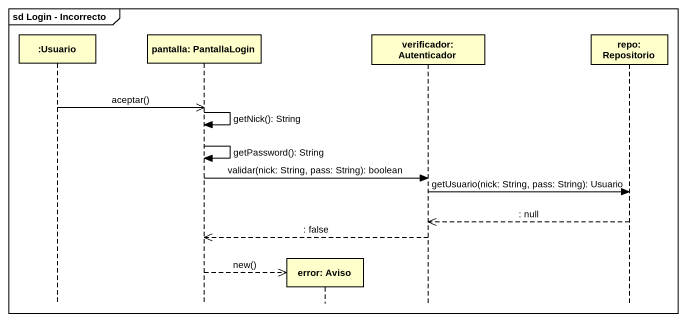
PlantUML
@startuml
mainframe sd Login - Incorrecto
hide footbox
participant ":Usuario" as Usuario
participant "pantalla: PantallaLogin" as pantalla_PantallaLogin
participant "error: Aviso" as error_Aviso
participant "verificador: Autenticador" as verificador_Autenticador
participant "repo: Repositorio" as repo_Repositorio

Usuario ->> pantalla_PantallaLogin : aceptar()
pantalla_PantallaLogin -> pantalla_PantallaLogin : getNick(): String
pantalla_PantallaLogin -> pantalla_PantallaLogin : getPassword(): String
pantalla_PantallaLogin -> verificador_Autenticador : validar(nick: String, pass: String): boolean
verificador_Autenticador -> repo_Repositorio : getUsuario(nick: String, pass: String): Usuario
repo_Repositorio -->> verificador_Autenticador : : null
verificador_Autenticador -->> pantalla_PantallaLogin : : false
pantalla_PantallaLogin -->> error_Aviso ** : new()
@enduml
